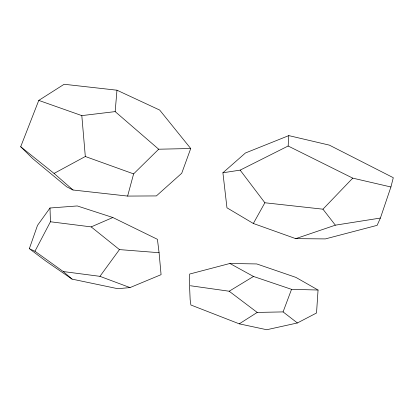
<?xml version="1.0" encoding="UTF-8"?>
<svg xmlns="http://www.w3.org/2000/svg" width="414" height="414" viewBox="0 0 414 414"><rect width="100%" height="100%" fill="white"/><g stroke="black" fill="none" stroke-linecap="round" stroke-linejoin="round"><path stroke-width="0.62" d="M222.913 172.778L240.146 170.128L288.144 146.013L288.806 135.611L329.332 145.123L393.3 177.699L390.919 186.988L380.394 218.054L377.128 225.345L325.368 238.909L295.751 238.65L253.337 223.482L226.96 207.807L222.913 172.778L245.44 152.983L288.806 135.611M318.055 290.017L316.534 313L297.392 322.967L266.756 329.73L239.271 323.841L190.895 304.999L190.15 299.695L189.27 279.455L189.664 274.042L229.899 263.48L256.768 263.946L295.86 277.37L318.055 290.017L291.539 289.345L253.482 276.459L229.899 263.48M190.725 148.522L158.681 149.211L115.164 111.609L116.976 90.205L64.134 84.27L38.766 100.4L20.7 146.742L32.685 158.609L66.695 186.802L73.024 190L127.615 196.081L156.368 195.925L181.73 173.259L190.725 148.522L159.68 110.057L116.976 90.205M127.615 196.081L133.613 173.89L158.681 149.211M29.332 248.695L37.519 225.361L50.006 207.999L77.289 205.949L112.841 217.51L157.423 239.313L159.079 252.706L161.077 274.668L130.022 287.59L117.793 288.708L72.083 279.124L46.021 261.193L29.332 248.695L34.957 251.246L63.238 271.543L72.083 279.124M239.271 323.841L257.208 312.425L283.078 311.902L291.539 289.345M50.006 207.999L50.436 221.764L34.957 251.246M253.337 223.482L264.872 202.767L240.146 170.128M63.238 271.543L99.934 276.34L119.449 249.595L159.079 252.706M264.872 202.767L322.956 209.184L352.749 178.139L390.919 186.988M190.388 285.738L229.17 291.228L253.482 276.459M20.7 146.742L54.058 173.419L85.32 156.502L133.613 173.89M50.436 221.764L91.173 226.893L112.841 217.51M295.751 238.65L335.35 225.169L380.394 218.054M115.164 111.609L81.812 115.615L38.766 100.4M99.934 276.34L130.022 287.59M288.144 146.013L352.749 178.139M257.208 312.425L229.17 291.228M283.078 311.902L297.392 322.967M91.173 226.893L119.449 249.595M54.058 173.419L73.024 190M322.956 209.184L335.35 225.169M85.32 156.502L81.812 115.615"/></g></svg>
